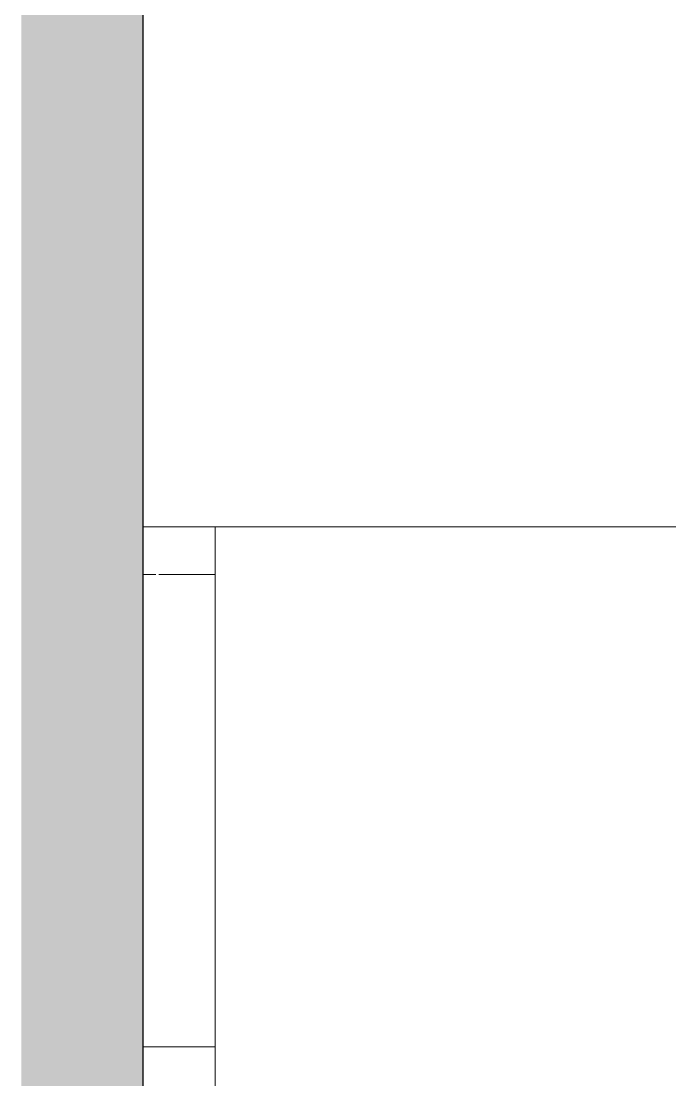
# Model space of a CAD drawing. Header units: millimetres. Extents: x 155927 to 317870, y -36033 to 97293.
# Drawn here: x 216524 to 217066, y 18615 to 19500 of the extents above; entities that cross this region are included whole.
import ezdxf

# ---------------------------------------------------------------- set-up
doc = ezdxf.new("R2010")
doc.units = ezdxf.units.MM
doc.header["$MEASUREMENT"] = 0
for name, color, linetype, lineweight in [('A-WALL-PATT', 7, 'CONTINUOUS', 9), ('I-FURN', 8, 'CONTINUOUS', 9), ('I-WALL', 7, 'CONTINUOUS', 9)]:
    doc.layers.add(name, color=color, linetype=linetype, lineweight=lineweight)

msp = doc.modelspace()

# ---------------------------------------------------------------- hatches: boundary and pattern name
at = {"layer": 'A-WALL-PATT'}
msp.add_hatch(color=256, dxfattribs=at).paths.add_polyline_path([(216524.83, 15707.61), (216625.83, 15707.61), (216625.83, 20077.61), (216523.83, 20077.61), (216523.83, 15707.61)], flags=0)

# ---------------------------------------------------------------- linework, layer by layer
at = {"layer": 'I-FURN'}
for p, q in [((216685.83, 19077.61), (216625.83, 19077.61)), ((216685.83, 19077.61), (216625.83, 19077.61)), ((218225.83, 19077.61), (216625.83, 19077.61)), ((216625.83, 19077.61), (218225.83, 19077.61)), ((216685.83, 19037.61), (216685.83, 19077.61)), ((216685.83, 19077.61), (216685.83, 18642.98)), ((216636.41, 19037.61), (216625.83, 19037.61)), ((216636.41, 19037.61), (216625.83, 19037.61)), ((216685.83, 19037.61), (216638.73, 19037.61)), ((216685.83, 19037.61), (216638.73, 19037.61)), ((216685.83, 18277.7), (216685.83, 19037.61)), ((216685.83, 18642.98), (216625.83, 18642.98)), ((216685.83, 18642.98), (216625.83, 18642.98)), ((216685.83, 18642.98), (216685.83, 18512.61))]:
    msp.add_line(p, q, dxfattribs=at)
at = {"layer": 'I-WALL', "lineweight": 30}
msp.add_line((216625.83, 15707.61), (216625.83, 20077.61), dxfattribs=at)

doc.saveas('drawing.dxf')
